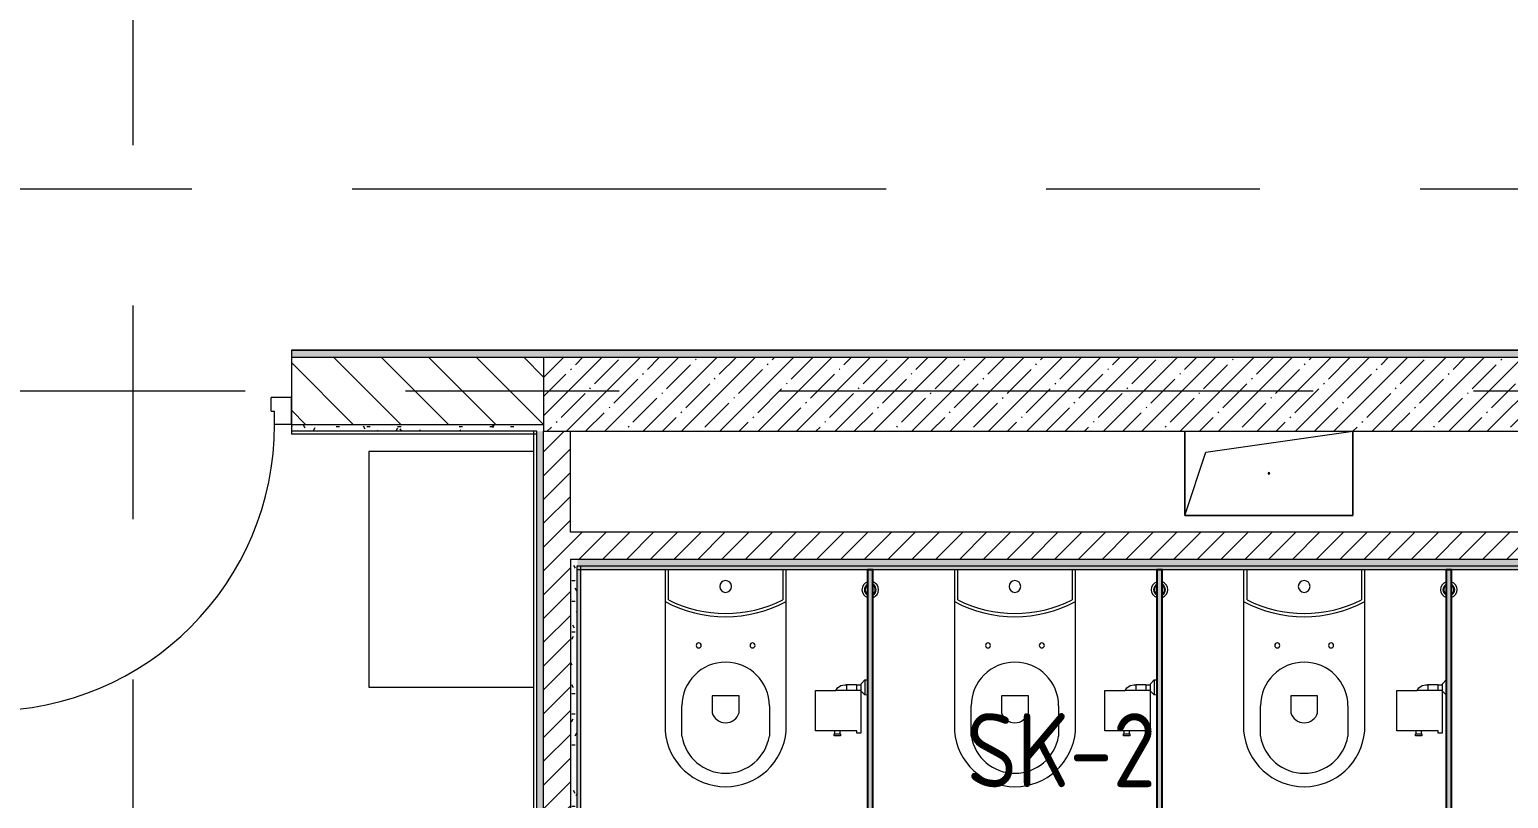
# Model space of a CAD drawing. Header units: millimetres. Extents: x 1322 to 199238, y -8553 to 29000.
# Drawn here: x 34870 to 39267, y 9289 to 11573 of the extents above; entities that cross this region are included whole.
import ezdxf

# ---------------------------------------------------------------- set-up
doc = ezdxf.new("R2010")
doc.units = ezdxf.units.MM
doc.linetypes.add('Осевая', pattern=[3175, 635, -476.25, 1587.5, -476.25])
for name, color, linetype, lineweight in [('A-DETL-GENF', 7, 'Continuous', 9), ('A-DOOR', 7, 'Continuous', 9), ('A-DOOR-1', 7, 'Continuous', 13), ('A-DOOR-FRAM', 7, 'Continuous', 13), ('A-GENM', 7, 'Continuous', 9), ('A-GENM-1', 7, 'Continuous', 25), ('A-WALL', 7, 'Continuous', 9), ('E-ELEC-FIXT-IDEN', 7, 'Continuous', 9), ('I-WALL', 7, 'Continuous', 9), ('P-SANR-FIXT', 7, 'Continuous', 9), ('Оси-2', 7, 'Осевая', 9)]:
    doc.layers.add(name, color=color, linetype=linetype, lineweight=lineweight)
for name, color, linetype, lineweight, true_color in [('A-WALL-1', 7, 'Continuous', 9, 0x3c3c3c), ('A-WALL-FNSH-1', 7, 'Continuous', 9, 0x3c3c3c), ('I-FURN-1', 7, 'Continuous', 9, 0xf0f0f0)]:
    doc.layers.add(name, color=color, linetype=linetype, lineweight=lineweight, true_color=true_color)
doc.styles.add('GOST Common_3', font='GOST_Common.ttf', dxfattribs={"width": 0.9, "height": 220})
pattern_1 = [(45, (-75531.326, 0), (-35.35534, 35.35534), [])]
pattern_2 = [(0, (-75531.326, 0), (121.92, 30.48), [10.058, -81.382, 10.058, -81.382, -487.68]), (0, (-75531.326, 0), (121.92, 30.48), [-182.88, 10.058, -172.822, 10.058, -81.382, -213.36]), (0, (-75531.326, 0), (121.92, 30.48), [-457.2, 10.058, -50.902, 10.058, -142.342]), (120, (-75485.606, 15.24), (-87.356454, 90.345817), [10.058, -81.382, 10.058, -81.382, -487.68]), (120, (-75485.606, 15.24), (-87.356454, 90.345817), [-182.88, 10.058, -172.822, 10.058, -81.382, -213.36]), (120, (-75485.606, 15.24), (-87.356454, 90.345817), [-457.2, 10.058, -50.902, 10.058, -142.342]), (240, (-75470.366, 76.2), (-34.563546, -120.825817), [10.058, -81.382, 10.058, -81.382, -487.68]), (240, (-75470.366, 76.2), (-34.563546, -120.825817), [-182.88, 10.058, -172.822, 10.058, -81.382, -213.36]), (240, (-75470.366, 76.2), (-34.563546, -120.825817), [-457.2, 10.058, -50.902, 10.058, -142.342])]

# ---------------------------------------------------------------- blocks, each defined once
blk = doc.blocks.new('110_Дверь_СКБ_1Ст_Внутренняя1 - Д-8 950x2100h_охрана-31784688-План размещения напольных электротехнических лючков и розеток 1 этажа в осях 23_1-33')
at = {"layer": 'A-DOOR'}
blk.add_arc((437.5, 100), 850, 90, 180, dxfattribs=at)
at = {"layer": 'A-DOOR-1'}
for p, q in [((437.5, 950), (397.5, 950)), ((397.5, 100), (397.5, 950)), ((437.5, 950), (437.5, 100)), ((437.5, 100), (397.5, 100))]:
    blk.add_line(p, q, dxfattribs=at)
at = {"layer": 'A-DOOR-FRAM'}
for p, q in [((-462.5, 100), (-462.5, 20)), ((-462.5, 100), (-412.5, 100)), ((-412.5, 100), (-412.5, 60)), ((437.5, 100), (437.5, 60)), ((437.5, 100), (487.5, 100)), ((487.5, 100), (487.5, 20)), ((-402.5, 60), (-412.5, 60)), ((-402.5, 60), (-402.5, 20)), ((427.5, 60), (427.5, 20)), ((437.5, 60), (427.5, 60)), ((-462.5, 20), (-402.5, 20)), ((427.5, 20), (487.5, 20))]:
    blk.add_line(p, q, dxfattribs=at)
blk = doc.blocks.new('GM_Отверстие прямоугольное _в плите_ - Отверстие-V4-План размещения напольных электротехнических лючков и розеток 1 этажа в осях 23_1-33')
at = {"layer": 'A-GENM'}
for p, q in [((-250, -125), (-250, 125)), ((-250, 125), (-250, -125)), ((-187.5, 62.5), (250, 125)), ((250, 125), (250, -125)), ((250, -125), (250, 125)), ((-250, -125), (-187.5, 62.5)), ((250, -125), (-250, -125)), ((-250, -125), (250, -125))]:
    blk.add_line(p, q, dxfattribs=at)
for start, end in [(360, 180), (180, 360)]:
    blk.add_arc((0, 0), 2.5, start, end, dxfattribs=at)
blk = doc.blocks.new('Стол базовый прямоугольный - 1_196-25596001-План размещения напольных электротехнических лючков и розеток 1 этажа в осях 23_1-33')
at = {"layer": 'I-FURN-1'}
for p, q in [((350, 250), (-350, 250)), ((-350, 250), (-350, -241)), ((350, -241), (350, 250))]:
    blk.add_line(p, q, dxfattribs=at)
blk = doc.blocks.new('WC Seat_2 with Cistern-Wall Based - SE22-33487382-План размещения напольных электротехнических лючков и розеток 1 этажа в осях 23_1-33')
at = {"layer": 'P-SANR-FIXT'}
for p, q in [((-55, 485.5), (-55, 100.5)), ((-5, 410.5), (-5, 500.5)), ((255, 500.5), (255, 410.5)), ((305, 100.5), (305, 485.5)), ((85, 430.5), (85, 380.5)), ((165, 380.5), (165, 430.5)), ((85, 380.5), (165, 380.5)), ((-55, 100.5), (-55, 5.5)), ((-45, 5.5), (-45, 95.6)), ((295, 95.6), (295, 5.5)), ((305, 5.5), (305, 100.5))]:
    blk.add_line(p, q, dxfattribs=at)
for centre, radius, start, end in [((125, 469.8), 180.7, 4.9791, 175.0209), ((125, 478.7), 131.8, 9.5273, 170.4727), ((125, 418.8), 41.7, 16.2602, 163.7398), ((125, 410.5), 130, 180, 360), ((45, 230.5), 7.5, 0, 180), ((45, 230.5), 7.5, 180, 360), ((205, 230.5), 7.5, 0, 180), ((205, 230.5), 7.5, 180, 360), ((125, -237), 382.5, 61.9275, 118.0725), ((125, -247), 382.5, 63.6122, 116.3878), ((125, 55.5), 17.5, 0, 180), ((125, 55.5), 17.5, 180, 360)]:
    blk.add_arc(centre, radius, start, end, dxfattribs=at)
blk = doc.blocks.new('131_Сантехническая перегородка 6 - СП-1-30839354-План размещения напольных электротехнических лючков и розеток 1 этажа в осях 23_1-33')
at = {"layer": 'A-GENM'}
blk.add_hatch(color=256, dxfattribs=at).paths.add_polyline_path([(800, 8), (0, 8), (0, -8), (800, -8)])
at = {"layer": 'A-GENM', "flags": 128}
for points in [[(71.5, 8), (71.1, 8.5), (70.8, 9), (70.4, 9.5), (70, 9.9), (69.6, 10.4), (69.2, 10.8), (68.8, 11.2), (68.3, 11.6), (67.8, 12), (67.3, 12.3), (66.8, 12.7), (66.3, 13), (65.8, 13.3), (65.3, 13.6), (64.7, 13.8), (64.2, 14), (63.6, 14.3), (63, 14.4), (62.4, 14.6), (61.9, 14.7), (61.3, 14.9), (60.7, 14.9), (60.1, 15), (59.5, 15.1), (58.9, 15.1), (58.3, 15.1), (57.7, 15), (57.1, 15), (56.5, 14.9), (55.9, 14.8), (55.3, 14.7), (54.7, 14.5), (54.1, 14.4), (53.5, 14.2), (53, 13.9), (52.4, 13.7), (51.9, 13.4), (51.4, 13.2), (50.8, 12.9), (50.3, 12.5), (49.8, 12.2), (49.3, 11.8), (48.9, 11.4), (48.4, 11), (48, 10.6), (47.6, 10.2), (47.2, 9.7), (46.8, 9.3), (46.4, 8.8), (46.1, 8.3), (45.9, 8)], [(45.9, -8), (46.3, -8.5), (46.6, -9), (47, -9.5), (47.4, -9.9), (47.8, -10.4), (48.2, -10.8), (48.6, -11.2), (49.1, -11.6), (49.6, -12), (50, -12.3), (50.5, -12.7), (51.1, -13), (51.6, -13.3), (52.1, -13.6), (52.7, -13.8), (53.2, -14), (53.8, -14.3), (54.4, -14.4), (54.9, -14.6), (55.5, -14.7), (56.1, -14.9), (56.7, -14.9), (57.3, -15), (57.9, -15.1), (58.5, -15.1), (59.1, -15.1), (59.7, -15), (60.3, -15), (60.9, -14.9), (61.5, -14.8), (62.1, -14.7), (62.7, -14.5), (63.3, -14.4), (63.8, -14.2), (64.4, -13.9), (65, -13.7), (65.5, -13.4), (66, -13.2), (66.6, -12.9), (67.1, -12.5), (67.6, -12.2), (68, -11.8), (68.5, -11.4), (69, -11), (69.4, -10.6), (69.8, -10.2), (70.2, -9.7), (70.6, -9.3), (70.9, -8.8), (71.3, -8.3), (71.5, -8)]]:
    blk.add_lwpolyline(points, dxfattribs=at)
at = {"layer": 'A-GENM'}
for radius, start, end in [(24.6, 19.9113, 160.0887), (17.6, 28.9731, 151.0269), (15.1, 78.8699, 146.2189), (15.1, 33.7811, 53.124), (24.6, 199.9113, 340.0887), (17.6, 208.9731, 331.0269), (15.1, 213.7811, 233.124), (15.1, 258.8699, 326.2189)]:
    blk.add_arc((58.7, 0), radius, start, end, dxfattribs=at)
at = {"layer": 'A-GENM-1'}
for p, q in [((800, 8), (0, 8)), ((0, 8), (0, -8)), ((800, -8), (800, 8)), ((0, -8), (800, -8))]:
    blk.add_line(p, q, dxfattribs=at)
blk = doc.blocks.new('Sanitary_Toilet-Accessories_Gessi_Wall-mounted-paper-roll-holder-65449 - Chrome-30913797-План размещения напольных электротехнических лючков и розеток 1 этажа в осях 23_1-33')
at = {"layer": 'A-DETL-GENF'}
for p, q in [((112874, 9630), (112885, 9641.4)), ((112874, 9626.5), (112874, 9630)), ((112885, 9641.4), (112893, 9641.5)), ((112885, 9641.4), (112885, 9596.6)), ((112738.2, 9490.5), (112738.2, 9609.5)), ((112738.2, 9609.5), (112798.6, 9609.5)), ((112798.6, 9609.5), (112804.1, 9617.9)), ((112874, 9609.5), (112798.6, 9609.5)), ((112804.1, 9617.9), (112813.7, 9624.3)), ((112813.7, 9624.3), (112825, 9626.5)), ((112825, 9626.5), (112830.5, 9626.5)), ((112830.5, 9626.5), (112830.5, 9628)), ((112830.5, 9628), (112860.5, 9628)), ((112830.5, 9626.5), (112830.5, 9609.5)), ((112860.5, 9628), (112860.5, 9626.5)), ((112860.5, 9626.5), (112860.5, 9609.5)), ((112860.5, 9626.5), (112874, 9626.5)), ((112874, 9611.5), (112873.2, 9609.5)), ((112873.2, 9609.5), (112873.2, 9483)), ((112874, 9609.5), (112874, 9628)), ((112874, 9608), (112874, 9611.5)), ((112885, 9596.6), (112874, 9608)), ((112893, 9596.5), (112885, 9596.6)), ((112795.5, 9490.5), (112738.2, 9490.5)), ((112793.5, 9475.5), (112793.5, 9481.5)), ((112793.5, 9481.5), (112795.5, 9481.5)), ((112812.5, 9475.5), (112793.5, 9475.5)), ((112810.5, 9490.5), (112795.5, 9490.5)), ((112795.5, 9481.5), (112795.5, 9490.5)), ((112795.5, 9481.5), (112810.5, 9481.5)), ((112861.2, 9490.5), (112810.5, 9490.5)), ((112810.5, 9490.5), (112810.5, 9481.5)), ((112810.5, 9481.5), (112812.5, 9481.5)), ((112812.5, 9481.5), (112812.5, 9475.5)), ((112861.2, 9483), (112861.2, 9490.5)), ((112873.2, 9483), (112861.2, 9483))]:
    blk.add_line(p, q, dxfattribs=at)
blk = doc.blocks.new('Sanitary_Toilet-Accessories_Gessi_Wall-mounted-paper-roll-holder-65449 - Chrome-V116-План размещения напольных электротехнических лючков и розеток 1 этажа в осях 23_1-33')
at = {"layer": 'A-DETL-GENF'}
for p, q in [((114602, 9630), (114613, 9641.4)), ((114602, 9626.5), (114602, 9630)), ((114466.2, 9490.5), (114466.2, 9609.5)), ((114466.2, 9609.5), (114526.6, 9609.5)), ((114526.6, 9609.5), (114532.1, 9617.9)), ((114602, 9609.5), (114526.6, 9609.5)), ((114532.1, 9617.9), (114541.7, 9624.3)), ((114541.7, 9624.3), (114553, 9626.5)), ((114553, 9626.5), (114558.5, 9626.5)), ((114558.5, 9626.5), (114558.5, 9628)), ((114558.5, 9628), (114588.5, 9628)), ((114558.5, 9626.5), (114558.5, 9609.5)), ((114588.5, 9628), (114588.5, 9626.5)), ((114588.5, 9626.5), (114588.5, 9609.5)), ((114588.5, 9626.5), (114602, 9626.5)), ((114602, 9611.5), (114601.2, 9609.5)), ((114601.2, 9609.5), (114601.2, 9483)), ((114602, 9609.5), (114602, 9628)), ((114602, 9608), (114602, 9611.5)), ((114613, 9596.6), (114602, 9608)), ((114523.5, 9490.5), (114466.2, 9490.5)), ((114521.5, 9475.5), (114521.5, 9481.5)), ((114521.5, 9481.5), (114523.5, 9481.5)), ((114540.5, 9475.5), (114521.5, 9475.5)), ((114538.5, 9490.5), (114523.5, 9490.5)), ((114523.5, 9481.5), (114523.5, 9490.5)), ((114523.5, 9481.5), (114538.5, 9481.5)), ((114589.2, 9490.5), (114538.5, 9490.5)), ((114538.5, 9490.5), (114538.5, 9481.5)), ((114538.5, 9481.5), (114540.5, 9481.5)), ((114540.5, 9481.5), (114540.5, 9475.5)), ((114589.2, 9483), (114589.2, 9490.5)), ((114601.2, 9483), (114589.2, 9483))]:
    blk.add_line(p, q, dxfattribs=at)

msp = doc.modelspace()

# ---------------------------------------------------------------- hatches: boundary and pattern name
at = {"layer": 'I-WALL'}
h = msp.add_hatch(dxfattribs=at)
h.set_pattern_fill('FP_31', color=256, style=0, pattern_type=2)
h.set_pattern_definition(pattern_2)
h.paths.add_polyline_path([(45658.7, 10600), (45658.7, 10620), (35648.7, 10620), (35648.7, 10600), (44926.2, 10600)])
h.paths.add_polyline_path([(34698.7, 10600), (34698.7, 10620), (33598.7, 10620), (33598.7, 10600)])
h.paths.add_polyline_path([(32148.7, 10600), (32148.7, 10620), (29563.7, 10620), (29563.7, 10600), (31625.5, 10600)])
h.paths.add_polyline_path([(28113.7, 10600), (28113.7, 10620), (25277.7, 10620), (25277.7, 10600), (27635.3, 10600)])
h = msp.add_hatch(dxfattribs=at)
h.set_pattern_fill('FP_4', color=256, style=0, pattern_type=2)
h.set_pattern_definition([(135, (-75531.33, 0), (-70.71068, -70.71068), [])])
h.paths.add_polyline_path([(45678.7, 10400), (45678.7, 10600), (43798.7, 10600), (43798.7, 10400), (44926.2, 10400)])
h.paths.add_polyline_path([(35648.7, 10400), (36398.7, 10400), (36398.7, 10600), (35648.7, 10600)])
h.paths.add_polyline_path([(34698.7, 10400), (34698.7, 10600), (33573.7, 10600), (33573.7, 10400), (34618.7, 10400)])
h.paths.add_polyline_path([(32173.7, 10400), (32173.7, 10600), (31818.7, 10600), (31818.7, 10400)])
h = msp.add_hatch(dxfattribs=at)
h.set_pattern_fill('FP_2', color=256, style=0, pattern_type=2)
h.set_pattern_definition([(45, (-75531.33, 0), (-57.024626, 57.024626), []), (45, (-75474.3, 0), (-57.024626, 57.024626), [100.806, -20.161, 3.353, -16.808])])
h.paths.add_polyline_path([(43798.7, 10380), (43798.7, 10600), (36398.7, 10600), (36398.7, 10380), (43596.1, 10380)])
h = msp.add_hatch(dxfattribs=at)
h.set_pattern_fill('FP_31', color=256, style=0, pattern_type=2)
h.set_pattern_definition(pattern_2)
h.paths.add_polyline_path([(36398.7, 10380), (36398.7, 10400), (35648.7, 10400), (35648.7, 10380), (36378.7, 10380)])
h.paths.add_polyline_path([(34627.7, 10380), (34698.7, 10380), (34698.7, 10400), (34618.7, 10400), (34618.7, 10380)])
h = msp.add_hatch(dxfattribs=at)
h.set_pattern_fill('FP_31', color=256, style=0, pattern_type=2)
h.set_pattern_definition(pattern_2)
h.paths.add_polyline_path([(36378.7, 6700), (36398.7, 6700), (36398.7, 10380), (36378.7, 10380), (36378.7, 6720)])
h = msp.add_hatch(dxfattribs=at)
h.set_pattern_fill('FP_3', color=256, style=0, pattern_type=2)
h.set_pattern_definition(pattern_1)
h.paths.add_polyline_path([(36478.7, 5400), (36478.7, 10380), (36398.7, 10380), (36398.7, 5400)])
h = msp.add_hatch(dxfattribs=at)
h.set_pattern_fill('FP_3', color=256, style=0, pattern_type=2)
h.set_pattern_definition(pattern_1)
h.paths.add_polyline_path([(43338.7, 10000), (43338.7, 10080), (36478.7, 10080), (36478.7, 10000), (42266.1, 10000)])
h = msp.add_hatch(dxfattribs=at)
h.set_pattern_fill('FP_31', color=256, style=0, pattern_type=2)
h.set_pattern_definition(pattern_2)
h.paths.add_polyline_path([(36498.7, 8080), (36498.7, 10000), (36478.7, 10000), (36478.7, 8080)])
h = msp.add_hatch(dxfattribs=at)
h.set_pattern_fill('FP_31', color=256, style=0, pattern_type=2)
h.set_pattern_definition(pattern_2)
h.paths.add_polyline_path([(43318.7, 9980), (43338.7, 9980), (43338.7, 10000), (36498.7, 10000), (36498.7, 9980), (43307.7, 9980)])
for points in [[(43318.7, 9969), (43318.7, 9980), (36498.7, 9980), (36498.7, 9969), (42266.1, 9969)], [(36509.7, 8080), (36509.7, 9980), (36498.7, 9980), (36498.7, 8080)]]:
    msp.add_hatch(color=256, dxfattribs=at).paths.add_polyline_path(points)

# ---------------------------------------------------------------- linework, layer by layer
at = {"layer": 'A-WALL'}
for p, q in [((45658.7, 10620), (35648.7, 10620)), ((36398.7, 10600), (36398.7, 10380)), ((35648.7, 10400), (36398.7, 10400)), ((36498.7, 8080), (36498.7, 9980)), ((36498.7, 9980), (43318.7, 9980))]:
    msp.add_line(p, q, dxfattribs=at)
at = {"layer": 'A-WALL-1'}
for p, q in [((35648.7, 10620), (35648.7, 10380)), ((35648.7, 10600), (45678.7, 10600)), ((36398.7, 10380), (43798.7, 10380)), ((36398.7, 6700), (36398.7, 10380)), ((36478.7, 10080), (36478.7, 10380)), ((43338.7, 10080), (36478.7, 10080)), ((36478.7, 10000), (43338.7, 10000)), ((36478.7, 10000), (36478.7, 5400))]:
    msp.add_line(p, q, dxfattribs=at)
at = {"layer": 'A-WALL-FNSH-1'}
for p, q in [((45657.7, 10621), (35648.7, 10621)), ((35648.7, 10621), (35648.7, 10620)), ((36509.7, 8091), (36509.7, 9980)), ((36498.7, 9969), (43318.7, 9969))]:
    msp.add_line(p, q, dxfattribs=at)
at = {"layer": 'I-WALL'}
for p, q in [((35648.7, 10380), (35648.7, 10371)), ((36378.7, 10380), (35648.7, 10380)), ((36369.7, 6720.5), (36369.7, 10380)), ((36378.2, 10371), (36378.2, 10380)), ((36378.7, 6720), (36378.7, 10380)), ((36378.2, 10371), (35648.7, 10371))]:
    msp.add_line(p, q, dxfattribs=at)
at = {"layer": 'Оси-2'}
for p, q in [((35178.7, 593.7), (35178.7, 19528.3)), ((9318.1, 11100), (44787.7, 11100)), ((10588.1, 10500), (44787.7, 10500))]:
    msp.add_line(p, q, dxfattribs=at)

# ---------------------------------------------------------------- block references
at = {"layer": 'A-DOOR', "rotation": 180}
msp.add_blockref('110_Дверь_СКБ_1Ст_Внутренняя1 - Д-8 950x2100h_охрана-31784688-План размещения напольных электротехнических лючков и розеток 1 этажа в осях 23_1-33', (35186.2, 10500), dxfattribs=at)
at = {"layer": 'A-GENM'}
msp.add_blockref('GM_Отверстие прямоугольное _в плите_ - Отверстие-V4-План размещения напольных электротехнических лючков и розеток 1 этажа в осях 23_1-33', (38554.8, 10255), dxfattribs=at)
at = {"layer": 'A-GENM', "rotation": 270.0000000000007}
for p in [(37369.7, 9968), (38229.7, 9968), (39089.7, 9968)]:
    msp.add_blockref('131_Сантехническая перегородка 6 - СП-1-30839354-План размещения напольных электротехнических лючков и розеток 1 этажа в осях 23_1-33', p, dxfattribs=at)
at = {"layer": 'I-FURN-1', "rotation": 90}
msp.add_blockref('Стол базовый прямоугольный - 1_196-25596001-План размещения напольных электротехнических лючков и розеток 1 этажа в осях 23_1-33', (36128.7, 9970), dxfattribs=at)
at = {"layer": 'P-SANR-FIXT', "rotation": 180}
for p in [(37064.7, 9974.5), (37924.7, 9974.5), (38784.7, 9974.5)]:
    msp.add_blockref('WC Seat_2 with Cistern-Wall Based - SE22-33487382-План размещения напольных электротехнических лючков и розеток 1 этажа в осях 23_1-33', p, dxfattribs=at)
at = {"layer": 'P-SANR-FIXT'}
for name, p in [('Sanitary_Toilet-Accessories_Gessi_Wall-mounted-paper-roll-holder-65449 - Chrome-30913797-План размещения напольных электротехнических лючков и розеток 1 этажа в осях 23_1-33', (-75531.3, 0)), ('Sanitary_Toilet-Accessories_Gessi_Wall-mounted-paper-roll-holder-65449 - Chrome-30913797-План размещения напольных электротехнических лючков и розеток 1 этажа в осях 23_1-33', (-74671.3, 0)), ('Sanitary_Toilet-Accessories_Gessi_Wall-mounted-paper-roll-holder-65449 - Chrome-V116-План размещения напольных электротехнических лючков и розеток 1 этажа в осях 23_1-33', (-75531.3, 0))]:
    msp.add_blockref(name, p, dxfattribs=at)

# ---------------------------------------------------------------- texts
at = {"layer": 'E-ELEC-FIXT-IDEN', "insert": (37656.6, 9542.5), "char_height": 220, "width": 707.088, "attachment_point": 1, "style": 'GOST Common_3'}
msp.add_mtext('SK-2', dxfattribs=at)

doc.saveas('drawing.dxf')
